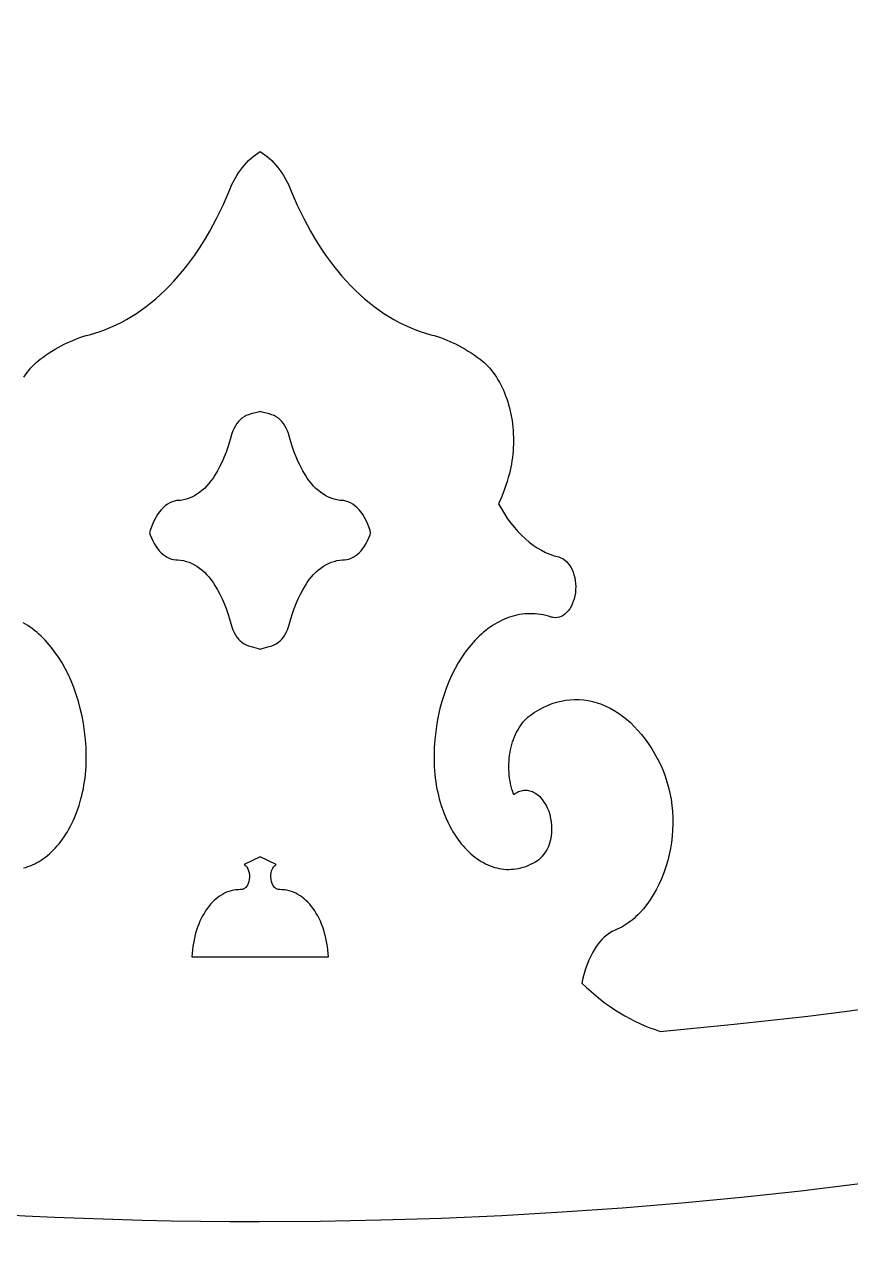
# Model space of a CAD drawing. Extents: x -570 to 570, y -570 to 570.
# Drawn here: x -21.7 to 54.8, y -440.2 to -326.1 of the extents above; entities that cross this region are included whole.
import ezdxf

# ---------------------------------------------------------------- set-up
doc = ezdxf.new("R2010")
doc.units = 0
doc.header["$MEASUREMENT"] = 0
doc.layers.add('BITMAP_LAYER', color=18, linetype='CONTINUOUS')

msp = doc.modelspace()

# ---------------------------------------------------------------- linework, layer by layer
at = {"layer": 'BITMAP_LAYER'}
for points in [[(-5.29e-14, 570, 0.4142135623730951), (-570, 0, 0.4142135623730951), (-5.29e-14, -570, 0.4142135623730951), (570, 0, 0.4142135623730951)], [(-437, -9.0381e-12, 0.4142135623731014), (4.4906e-12, -437, 0.4142135623730951), (437, 0, 0.4142135623730953), (0, 437, 0.4142135623731075)]]:
    msp.add_lwpolyline(points, format="xyb", close=True, dxfattribs=at)
for points in [[(-21.79743500229641, -358.7559002225383), (-21.65136997300568, -358.5368449302744), (-21.49966516252903, -358.3255217861058), (-21.34242485507305, -358.1222092182043), (-21.17975333484434, -357.9271856547417), (-21.01175488604946, -357.7407295238894), (-20.83853379289501, -357.5631192538192), (-20.66019433958757, -357.3946332727031), (-20.47684081033373, -357.2355500087124), (-20.28857748934006, -357.086147890019), (-20.01802404573865, -356.8858445585044), (-19.74523271456714, -356.6931888060652), (-19.47027588598661, -356.5082166458069), (-19.19322595015814, -356.3309640908351), (-18.91415529724283, -356.1614671542551), (-18.63313631740176, -355.9997618491727), (-18.35024140079602, -355.8458841886932), (-18.06554293758668, -355.6998701859224), (-17.77911331793485, -355.5617558539656), (-17.49102493200159, -355.4315772059283), (-17.201350169948, -355.3093702549163), (-16.91016142193516, -355.1951710140349), (-16.61753107812417, -355.0890154963898), (-16.3235315286761, -354.9909397150864), (-16.02823516375203, -354.9009796832302), (-15.73171437351306, -354.8191714139268), (-15.22856265099348, -354.6769677631922), (-14.72955632078201, -354.5147932225073), (-14.23491853717301, -354.3328774818355), (-13.7448724544608, -354.1314502311399), (-13.25964122693972, -353.910741160384), (-12.77944800890411, -353.6709799595311), (-12.3045159546483, -353.4123963185444), (-11.83506821846663, -353.1352199273873), (-11.37132795465342, -352.839680476023), (-10.91351831750302, -352.5260076544149), (-10.46186246130976, -352.1944311525262), (-10.01658354036798, -351.8451806603204), (-9.57790470897201, -351.4784858677606), (-9.146049121416185, -351.0945764648101), (-8.721239931994848, -350.6936821414322), (-8.303700295002322, -350.2760325875904), (-7.89365336473295, -349.8418574932477), (-7.491322295481062, -349.3913865483677), (-7.096930241540999, -348.9248494429135), (-6.710700357207093, -348.4424758668485), (-6.332855796773679, -347.9444955101359), (-5.963619714535092, -347.4311380627391), (-5.603215264785672, -346.9026332146215), (-5.251865601819747, -346.3592106557462), (-4.909793879931656, -345.8011000760763), (-4.577223253415733, -345.2285311655757), (-4.254376876566314, -344.6417336142073), (-3.941477903677732, -344.0409371119345), (-3.638749489044326, -343.4263713487205), (-3.346414786960429, -342.7982660145286), (-3.064696951720375, -342.1568507993224), (-2.7938191376185, -341.5023553930648), (-2.664583114114205, -341.1949733720673), (-2.527485946240405, -340.8968086053643), (-2.382754554224026, -340.608148018094), (-2.23061585829199, -340.3292785353945), (-2.07129677867122, -340.0604870824039), (-1.905024235588641, -339.8020605842607), (-1.732025149271178, -339.554285966103), (-1.55252643994575, -339.3174501530689), (-1.366755027839285, -339.0918400702966), (-1.174937833178707, -338.8777426429247), (-0.9773017761909365, -338.6754447960909), (-0.7740737771028986, -338.4852334549336), (-0.565480756141517, -338.307395544591), (-0.3517496335337151, -338.1422179902014), (-0.1331073295064168, -337.9899877169029), (0.0902192357134544, -337.8509916498338), (0.3135458009333256, -337.9899877169029), (0.5321881049606241, -338.1422179902014), (0.745919227568426, -338.307395544591), (0.954512248529808, -338.4852334549336), (1.157740247617845, -338.6754447960909), (1.355376304605616, -338.8777426429247), (1.547193499266196, -339.0918400702966), (1.732964911372661, -339.3174501530689), (1.912463620698087, -339.554285966103), (2.085462707015551, -339.8020605842607), (2.251735250098131, -340.0604870824039), (2.4110543297189, -340.3292785353945), (2.563193025650936, -340.608148018094), (2.707924417667316, -340.8968086053643), (2.845021585541116, -341.1949733720673), (2.974257609045411, -341.5023553930648), (3.245135423147285, -342.1568507993224), (3.526853258387339, -342.7982660145286), (3.819187960471238, -343.4263713487205), (4.121916375104644, -344.0409371119345), (4.434815347993226, -344.6417336142073), (4.757661724842646, -345.2285311655757), (5.090232351358568, -345.8011000760763), (5.432304073246661, -346.3592106557462), (5.783653736212585, -346.9026332146215), (6.144058185962007, -347.4311380627391), (6.513294268200594, -347.9444955101359), (6.891138828634008, -348.4424758668485), (7.277368712967912, -348.9248494429135), (7.671760766907977, -349.3913865483677), (8.074091836159862, -349.8418574932477), (8.484138766429236, -350.2760325875904), (8.901678403421762, -350.6936821414322), (9.326487592843103, -351.0945764648101), (9.758343180398926, -351.4784858677606), (10.1970220117949, -351.8451806603204), (10.64230093273668, -352.1944311525262), (11.09395678892994, -352.5260076544149), (11.55176642608033, -352.839680476023), (12.01550668989354, -353.1352199273873), (12.48495442607522, -353.4123963185444), (12.95988648033103, -353.6709799595311), (13.44007969836664, -353.910741160384), (13.92531092588772, -354.1314502311399), (14.41535700859992, -354.3328774818355), (14.90999479220893, -354.5147932225073), (15.40900112242039, -354.6769677631922), (15.91215284493998, -354.8191714139268), (16.20867363517895, -354.9009796832302), (16.50397000010301, -354.9909397150864), (16.79796954955109, -355.0890154963898), (17.09059989336208, -355.1951710140349), (17.38178864137491, -355.3093702549163), (17.6714634034285, -355.4315772059283), (17.95955178936176, -355.5617558539656), (18.2459814090136, -355.6998701859224), (18.53067987222293, -355.8458841886932), (18.81357478882868, -355.9997618491727), (19.09459376866975, -356.1614671542551), (19.37366442158505, -356.3309640908351), (19.65071435741352, -356.5082166458069), (19.92567118599405, -356.6931888060652), (20.19846251716557, -356.8858445585044), (20.46901596076698, -357.086147890019), (20.65727928176064, -357.2355500087124), (20.84063281101449, -357.3946332727031), (21.01897226432193, -357.5631192538192), (21.19219335747638, -357.7407295238894), (21.36019180627125, -357.9271856547417), (21.52286332649997, -358.1222092182043), (21.68010363395594, -358.3255217861058), (21.83180844443259, -358.5368449302744), (21.97787347372333, -358.7559002225383), (22.11819443762157, -358.9824092347259), (22.25266705192072, -359.2160935386654), (22.38118703241422, -359.4566747061853), (22.50365009489546, -359.7038743091137), (22.61995195515787, -359.957413919279), (22.72998832899487, -360.2170151085094), (22.83365493219986, -360.4823994486334), (22.93084748056626, -360.753288511479), (23.0214616898875, -361.0294038688749), (23.10539327595697, -361.310467092649), (23.1825379545681, -361.5961997546298), (23.25279144151432, -361.8863234266457), (23.31604945258902, -362.1805596805248), (23.37220770358563, -362.4786300880954), (23.42116191029756, -362.7802562211859), (23.46280778851824, -363.0851596516247), (23.49704105404105, -363.39306195124), (23.52375742265946, -363.7036846918601), (23.54285261016684, -364.0167494453132), (23.55422233235662, -364.3319777834276), (23.55776230502222, -364.6490912780318), (23.55336824395705, -364.9678115009542), (23.54093586495453, -365.2878600240226), (23.52136243343717, -365.5940341368438), (23.49423451751069, -365.8985722683671), (23.45960012809102, -366.2011609324269), (23.41750727609406, -366.5014866428575), (23.36800397243574, -366.799235913493), (23.31113822803197, -367.0940952581681), (23.24695805379867, -367.3857511907167), (23.17551146065175, -367.6738902249734), (23.07469447278426, -368.0427873887982), (22.96695501599942, -368.4069451409174), (22.85237021757042, -368.7661461794561), (22.73101720477049, -369.1201732025391), (22.6029731048728, -369.4688089082912), (22.46831504515056, -369.8118359948372), (22.32712015287698, -370.1490371603019), (22.17946555532525, -370.4801951028101), (22.44549186345832, -370.9639547337526), (22.72511216139897, -371.4267166065181), (23.01775422367549, -371.8679733482393), (23.32284582481616, -372.2872175860499), (23.63981473934928, -372.683941947083), (23.96808874180313, -373.0576390584717), (24.307095606706, -373.4078015473494), (24.65626310858616, -373.7339220408494), (25.01501902197191, -374.035493166105), (25.38279112139154, -374.3120075502494), (25.75900718137332, -374.5629578204158), (26.14309497644555, -374.7878366037376), (26.53448228113652, -374.9861365273479), (26.9325968699745, -375.1573502183802), (27.33686651748779, -375.3009703039673), (27.74671899820466, -375.416489411243), (27.93811926691698, -375.478825532833), (28.12062408532513, -375.5686102578273), (28.29342878895242, -375.6841127237592), (28.45572871332218, -375.8236020681614), (28.60671919395772, -375.9853474285669), (28.74559556638238, -376.1676179425084), (28.87155316611949, -376.368682747519), (28.98378732869236, -376.5868109811315), (29.08149338962432, -376.8202717808788), (29.16386668443869, -377.0673342842938), (29.23010254865881, -377.3262676289093), (29.27939631780799, -377.5953409522584), (29.31094332740957, -377.8728233918739), (29.32393891298685, -378.1569840852886), (29.31757841006318, -378.4460921700354), (29.29105715416188, -378.7384167836473), (29.24480546628597, -379.0251119357222), (29.18056942407799, -379.2977070458546), (29.09951799802053, -379.5550343665717), (29.0028201585962, -379.7959261504006), (28.89164487628756, -380.019214649869), (28.76716112157721, -380.2237321175039), (28.63053786494773, -380.4083108058327), (28.48294407688172, -380.5717829673828), (28.32554872786174, -380.7129808546814), (28.15952078837041, -380.8307367202557), (27.9860292288903, -380.923882816633), (27.806243019904, -380.9912513963409), (27.6213311318941, -381.0316747119065), (27.43246253534317, -381.043985015857), (27.24080620073382, -381.0270145607199), (27.14429793493304, -381.0071841274082), (27.04753109854863, -380.9795955990224), (26.79951507704232, -380.9042422053174), (26.55189791108025, -380.8396334286334), (26.3047813667052, -380.7856555521805), (26.05826720995989, -380.7421948591694), (25.81245720688707, -380.7091376328107), (25.56745312352951, -380.6863701563147), (25.32335672592994, -380.6737787128917), (25.08026978013112, -380.6712495857525), (24.83829405217579, -380.6786690581075), (24.59753130810669, -380.6959234131672), (24.35808331396658, -380.722898934142), (24.12005183579821, -380.7594819042423), (23.88353863964433, -380.8055586066786), (23.64864549154768, -380.8610153246617), (23.41547415755101, -380.9257383414015), (23.18412640369707, -380.9996139401089), (22.95470399602861, -381.0825284039943), (22.72730870058837, -381.1743680162681), (22.50204228341911, -381.2750190601408), (22.27900651056357, -381.3843678188229), (22.0583031480645, -381.5023005755248), (21.84003396196465, -381.6287036134572), (21.62430071830676, -381.7634632158303), (21.41120518313361, -381.9064656658546), (21.20084912248789, -382.0575972467407), (20.9933343024124, -382.2167442416991), (20.78876248894987, -382.3837929339401), (20.58723544814304, -382.5586296066743), (20.38885494603468, -382.7411405431123), (20.19372274866751, -382.9312120264643), (20.00194062208431, -383.1287303399409), (19.8136103323278, -383.3335817667527), (19.44771232746588, -383.7648290932234), (19.09684286242375, -384.2240442715598), (18.76181606554339, -384.7103175674462), (18.44344606516679, -385.2227392465662), (18.14254698963593, -385.7603995746036), (17.8599329672928, -386.3223888172422), (17.59641812647938, -386.9077972401658), (17.35281659553766, -387.5157151090581), (17.12994250280963, -388.1452326896032), (16.92860997663728, -388.7954402474845), (16.74963314536258, -389.4654280483862), (16.59382613732753, -390.1542863579917), (16.46200308087411, -390.861105441985), (16.35497810434431, -391.5849755660499), (16.27356533608011, -392.3249869958702), (16.21857890442351, -393.0802299971297), (16.20276763625185, -393.4449660136582), (16.19511345419239, -393.8064477168036), (16.19547641298366, -394.1645229226417), (16.20371656736421, -394.5190394472481), (16.21969397207259, -394.8698451066986), (16.24326868184733, -395.216787717069), (16.27430075142697, -395.5597150944351), (16.31265023555008, -395.8984750548726), (16.35817718895517, -396.2329154144572), (16.4107416663808, -396.5628839892648), (16.47020372256551, -396.8882285953712), (16.53642341224785, -397.2087970488519), (16.68857591105955, -397.8349967622398), (16.86607960072427, -398.4402656580348), (17.06781491915034, -399.0233862648429), (17.2926623042461, -399.5831411112702), (17.53950219391991, -400.1183127259226), (17.67081946481994, -400.3762993615228), (17.8072150260801, -400.6276836374066), (17.94854893243895, -400.8723133696496), (18.09468123863502, -401.1100363743278), (18.24547199940686, -401.340700467517), (18.40078126949301, -401.5641534652927), (18.56046910363201, -401.7802431837309), (18.72439555656241, -401.9888174389072), (18.89242068302276, -402.1897240468976), (19.06440453775159, -402.3828108237776), (19.24020717548744, -402.567925585623), (19.41968865096885, -402.7449161485098), (19.60270901893439, -402.9136303285135), (19.78912833412258, -403.0739159417099), (19.97880665127197, -403.2256208041748), (20.1716040251211, -403.3685927319838), (20.36738051040851, -403.5026795412131), (20.56599616187275, -403.6277290479381), (20.76731103425235, -403.7435890682346), (20.97118518228588, -403.8501074181786), (21.17747866071185, -403.9471319138455), (21.38605152426883, -404.0345103713113), (21.59676382769535, -404.1120906066517), (21.80947562572996, -404.1797204359424), (22.02404697311119, -404.2372476752593), (22.24033792457759, -404.2845201406779), (22.45820853486771, -404.3213856482743), (22.67751885872008, -404.3476920141241), (22.89812895087326, -404.3632870543031), (23.11989886606578, -404.3680185848869), (23.34268865903618, -404.3617344219516), (23.56635838452302, -404.3442823815726), (23.79076809726482, -404.3155102798258), (24.01577785200015, -404.275265932787), (24.24124770346753, -404.223397156532), (24.46703770640551, -404.1597517671363), (24.69300791555264, -404.0841775806761), (24.91901838564745, -403.9965224132268), (25.14492917142849, -403.8966340808644), (25.37060032763431, -403.7843603996645), (25.59589190900345, -403.6595491857029), (25.82066397027443, -403.5220482550553), (25.92815103239449, -403.4479128082599), (26.03153168373127, -403.3661381435273), (26.13073100439331, -403.2770533229806), (26.22567407448912, -403.1809874087435), (26.40249178341612, -402.9692285476923), (26.5613854513804, -402.7334940573623), (26.70175571925012, -402.4764164347419), (26.82300322789342, -402.2006281768197), (26.92452861817842, -401.9087617805837), (27.00573253097329, -401.6034497430226), (27.06601560714616, -401.2873245611248), (27.10477848756516, -400.9630187318786), (27.12142181309845, -400.6331647522728), (27.11534622461417, -400.3003951192955), (27.08595236298045, -399.9673423299352), (27.03264086906544, -399.6366388811802), (26.95481238373729, -399.3109172700192), (26.85186754786411, -398.9928099934404), (26.7219468585815, -398.6780109610634), (26.57493437118247, -398.3889126530269), (26.41235669810489, -398.1262369083641), (26.23574045178665, -397.8907055661078), (26.04661224466567, -397.6830404652919), (25.84649868917982, -397.5039634449491), (25.636926397767, -397.3541963441127), (25.52907029247481, -397.2905295882073), (25.4194219828651, -397.234461001816), (25.30817229549259, -397.1860808148179), (25.19551205691203, -397.1454792570922), (25.08163209367812, -397.1127465585182), (24.96672323234565, -397.0879729489745), (24.85097629946932, -397.0712486583408), (24.73458212160388, -397.062663916496), (24.61773152530406, -397.0623089533194), (24.5006153371246, -397.0702739986901), (24.38342438362024, -397.0866492824872), (24.26634949134571, -397.1115250345898), (24.14958148685575, -397.1449914848772), (24.0333111967051, -397.1871388632284), (23.91772944744849, -397.2380573995227), (23.80302706564066, -397.2978373236392), (23.68939487783635, -397.3665688654568), (23.57702371059029, -397.4443422548552), (23.4896079840364, -397.1943912084713), (23.41190483727596, -396.9408167554377), (23.3438118282887, -396.6841156372184), (23.28522651505433, -396.4247845952777), (23.23604645555255, -396.1633203710801), (23.19616920776309, -395.9002197060897), (23.16549232966567, -395.635979341771), (23.14391337924, -395.3710960195883), (23.1313299144658, -395.1060664810059), (23.12763949332277, -394.8413874674882), (23.13273967379065, -394.5775557204994), (23.14652801384913, -394.3150679815038), (23.16890207147794, -394.0544209919658), (23.19975940465679, -393.7961114933497), (23.2389975713654, -393.5406362271199), (23.28651412958349, -393.2884919347406), (23.34220663729075, -393.0401753576762), (23.40597265246693, -392.796183237391), (23.47770973309173, -392.5570123153494), (23.55731543714486, -392.3231593330156), (23.64468732260604, -392.0951210318539), (23.73972294745499, -391.8733941533287), (23.84231986967142, -391.6584754389043), (23.95237564723505, -391.4508616300452), (24.06978783812559, -391.2510494682155), (24.19445400032276, -391.0595356948795), (24.32627169180629, -390.8768170515017), (24.46513847055586, -390.7033902795462), (24.61095189455121, -390.5397521204776), (24.76360952177205, -390.3863993157599), (24.92300891019811, -390.2438286068579), (25.08904761780907, -390.1125367352353), (25.48906199567209, -389.8328202392729), (25.89367256820707, -389.5827210046787), (26.30228013816188, -389.3620109881021), (26.71428550828439, -389.170462146192), (27.12908948132246, -389.0078464355976), (27.54609286002398, -388.8739358129679), (27.96469644713678, -388.7685022349522), (28.38430104540877, -388.6913176581993), (28.80430745758778, -388.6421540393585), (29.2241164864217, -388.6207833350788), (29.64312893465839, -388.6269775020095), (30.06074560504572, -388.6605084967993), (30.47636730033156, -388.7211482760977), (30.88939482326377, -388.8086687965533), (31.29922897659023, -388.9228420148159), (31.70527056305879, -389.063439887534), (32.10692038541733, -389.2302343713569), (32.50357924641372, -389.4229974229338), (32.89464794879582, -389.6415009989137), (33.2795272953115, -389.8855170559455), (33.65761808870864, -390.1548175506787), (34.02832113173508, -390.4491744397621), (34.39103722713871, -390.7683596798449), (34.74516717766739, -391.1121452275762), (35.09011178606899, -391.4803030396048), (35.42527185509137, -391.8726050725803), (35.75004818748241, -392.2888232831516), (36.06384158598998, -392.7287296279677), (36.36605285336192, -393.1920960636777), (36.65608279234614, -393.6786945469308), (36.93333220569048, -394.188297034376), (37.1972018961428, -394.7206754826623), (37.41359287289458, -395.2111158252023), (37.60722724784122, -395.7176869153495), (37.77797562174476, -396.2386581423044), (37.9257085953672, -396.7722988952669), (38.05029676947055, -397.3168785634373), (38.15161074481682, -397.8706665360158), (38.22952112216802, -398.4319322022025), (38.28389850228619, -398.9989449511975), (38.31461348593329, -399.5699741722012), (38.32153667387139, -400.1432892544134), (38.30453866686246, -400.7171595870345), (38.26349006566853, -401.2898545592649), (38.19826147105162, -401.8596435603043), (38.10872348377373, -402.4247959793531), (37.99474670459687, -402.9835812056116), (37.85620173428308, -403.5342686282797), (37.68090751312946, -404.1205878394764), (37.48472253702398, -404.6874195389188), (37.26841237525036, -405.2337486643461), (37.03274259709229, -405.7585601534981), (36.77847877183353, -406.2608389441143), (36.50638646875776, -406.7395699739344), (36.21723125714872, -407.1937381806978), (35.91177870629012, -407.6223285021444), (35.59079438546568, -408.0243258760137), (35.25504386395913, -408.398715240045), (35.08187051835122, -408.5752397114154), (34.90529271105416, -408.7444815319785), (34.72540613822844, -408.906313818952), (34.54230649603451, -409.0606096895532), (34.35608948063283, -409.2072422609999), (34.16685078818388, -409.3460846505092), (33.97468611484811, -409.4770099752986), (33.779691156786, -409.5998913525857), (33.581961610158, -409.7146018995877), (33.38159317112459, -409.8210147335224), (33.17868153584622, -409.9190029716071), (32.97332240048336, -410.0084397310591), (32.71217795279806, -410.1306914602695), (32.45808649374917, -410.2790398119611), (32.2118647452419, -410.4527470533102), (31.97432942918154, -410.6510754514932), (31.74629726747337, -410.8732872736862), (31.52858498202263, -411.1186447870655), (31.3220092947346, -411.3864102588072), (31.12738692751453, -411.6758459560879), (30.91884260196566, -412.028373628915), (30.72502795963964, -412.3979131099958), (30.54635109534927, -412.7833932307407), (30.38322010390739, -413.183742822559), (30.2360430801268, -413.5978907168611), (30.10522811882031, -414.0247657450571), (29.99118331480073, -414.4632967385568), (29.89431676288088, -414.9124125287701), (30.31633943428149, -415.311382570194), (30.74350420270901, -415.6946294183003), (31.1756154140908, -416.0620968543888), (31.61247741435419, -416.4137286597593), (32.05389454942653, -416.7494686157123), (32.49967116523518, -417.0692605035479), (32.94961160770747, -417.3730481045656), (33.40352022277077, -417.6607752000657), (33.86120135635238, -417.9323855713487), (34.3224593543797, -418.1878229997141), (34.78709856278005, -418.427031266462), (35.25492332748078, -418.6499541528926), (35.72573799440924, -418.8565354403058), (36.19934690949278, -419.0467189100019), (36.67555441865873, -419.2204483432807), (37.15416486783447, -419.3776675214423), (40.58233803813247, -419.0631925572916), (44.00300244369527, -418.7212513695611), (47.41600169921096, -418.3519733831103), (50.82117941936768, -417.9554880227989), (54.21837921885354, -417.5319247134864), (57.60744471235664, -417.0814128800325)], [(-21.84360850168424, -404.2372476752593), (-21.62903715430301, -404.1797204359424), (-21.41632535626841, -404.1120906066517), (-21.20561305284188, -404.0345103713113), (-20.99704018928491, -403.9471319138455), (-20.79074671085893, -403.8501074181786), (-20.58687256282541, -403.7435890682346), (-20.3855576904458, -403.6277290479381), (-20.18694203898156, -403.5026795412131), (-19.99116555369415, -403.3685927319838), (-19.79836817984502, -403.2256208041748), (-19.60868986269563, -403.0739159417099), (-19.42227054750744, -402.9136303285135), (-19.23925017954191, -402.7449161485098), (-19.05976870406049, -402.567925585623), (-18.88396606632464, -402.3828108237776), (-18.71198221159581, -402.1897240468976), (-18.54395708513547, -401.9888174389072), (-18.38003063220507, -401.7802431837309), (-18.22034279806605, -401.5641534652927), (-18.06503352797991, -401.340700467517), (-17.91424276720807, -401.1100363743278), (-17.768110461012, -400.8723133696496), (-17.62677655465315, -400.6276836374066), (-17.49038099339299, -400.3762993615228), (-17.35906372249297, -400.1183127259226), (-17.23296468721453, -399.8538759145304), (-17.11222383281915, -399.5831411112702), (-16.88737644772339, -399.0233862648429), (-16.68564112929732, -398.4402656580348), (-16.50813743963261, -397.8349967622398), (-16.4288223187394, -397.5244371657828), (-16.3559849408209, -397.2087970488519), (-16.28976525113857, -396.8882285953712), (-16.23030319495384, -396.5628839892648), (-16.17773871752823, -396.2329154144572), (-16.13221176412313, -395.8984750548726), (-16.09386228000004, -395.5597150944351), (-16.06283021042039, -395.216787717069), (-16.03925550064564, -394.8698451066986), (-16.02327809593727, -394.5190394472481), (-16.01503794155672, -394.1645229226417), (-16.01467498276545, -393.8064477168036), (-16.02232916482491, -393.4449660136582), (-16.03814043299656, -393.0802299971297), (-16.09312686465317, -392.3249869958702), (-16.17453963291737, -391.5849755660499), (-16.28156460944717, -390.861105441985), (-16.4133876659006, -390.1542863579917), (-16.56919467393565, -389.4654280483862), (-16.74817150521034, -388.7954402474845), (-16.9495040313827, -388.1452326896032), (-17.17237812411073, -387.5157151090581), (-17.41597965505245, -386.9077972401658), (-17.67949449586586, -386.3223888172422), (-17.96210851820899, -385.7603995746036), (-18.26300759373985, -385.2227392465662), (-18.58137759411645, -384.7103175674462), (-18.91640439099682, -384.2240442715598), (-19.26727385603895, -383.7648290932234), (-19.63317186090087, -383.3335817667527), (-19.82150215065737, -383.1287303399409), (-20.01328427724058, -382.9312120264643), (-20.20841647460774, -382.7411405431123), (-20.40679697671611, -382.5586296066743), (-20.60832401752294, -382.3837929339401), (-20.81289583098547, -382.2167442416991), (-21.02041065106096, -382.0575972467407), (-21.23076671170666, -381.9064656658546), (-21.44386224687983, -381.7634632158303), (-21.65959549053772, -381.6287036134572), (-21.87786467663757, -381.5023005755248)]]:
    msp.add_lwpolyline(points, dxfattribs=at)
for points in [[(0.0902192357134657, -383.9610678716545), (0.2808493779466569, -383.8948605149818), (0.9305068301845956, -383.7205885587259), (1.181094715066299, -383.6481754303483), (1.384272098233194, -383.5639011708212), (1.583621021677015, -383.4550367183766), (1.774724703804521, -383.3240735104776), (1.94183324885546, -383.1824716820203), (2.097138766324432, -383.0210880031345), (2.243456856253129, -382.8373668891504), (2.379670970899011, -382.6321139481759), (2.504556696717262, -382.4063291188301), (2.616848299358434, -382.1611768649419), (2.715285818111409, -381.8979344448535), (2.814253200622897, -381.5654871088956), (2.935267618637294, -381.1325945138719), (3.085551992026129, -380.6569505573576), (3.250113611000888, -380.1920090048716), (3.428716572334939, -379.7384527478302), (3.621127273022637, -379.2969725969848), (3.827113174564022, -378.8682693775949), (4.046441229452556, -378.4530558219307), (4.280471633239904, -378.0493053321031), (4.45719280296749, -377.7734414368337), (4.645083003334686, -377.5100919749462), (4.841929310445226, -377.2624664866843), (5.047261684593162, -377.0310375530984), (5.260604218631808, -376.816272252272), (5.481474088045802, -376.6186342291475), (5.709379862570517, -376.4385853551587), (5.943819243831871, -376.276586736556), (6.184276335640338, -376.1330988419028), (6.430218598815823, -376.008580542165), (6.681093686543306, -375.90348689628), (6.936326401994897, -375.8182655708933), (7.195316057613716, -375.7533518615475), (7.457434542909537, -375.7091623823829), (7.722025417078636, -375.6860876114856), (7.896779779721052, -375.6850353294616), (8.10468407149762, -375.658902093612), (8.310149606104504, -375.6090639407435), (8.51137378327053, -375.5363071981724), (8.708065222805724, -375.4410788376271), (8.899766482323153, -375.3237642425251), (9.085871277413135, -375.1847419221607), (9.26565020468964, -375.0244229804119), (9.438280121677048, -374.8432747341104), (9.602873258578123, -374.6418298724651), (9.758503254667565, -374.4206836516394), (9.904226342939188, -374.1804820276806), (10.03909671969068, -373.9219036156312), (10.16217571738722, -373.645638159433), (10.27253480421568, -373.3523639636676), (10.32702028545762, -373.1779315454568), (10.26814612385816, -372.9529421599465), (10.16288289200766, -372.6258316189005), (10.04302889508544, -372.3153826957935), (9.909533799863311, -372.0224777495837), (9.763363462117052, -371.7480119254233), (9.605498074063982, -371.4928689625854), (9.43692410732806, -371.2578974677513), (9.258619885255047, -371.0438899408026), (9.071534936220967, -370.8515671243121), (8.876563775967726, -370.6815705693645), (8.674515521369052, -370.5344665243874), (8.466081773578802, -370.4107641208021), (8.251806438264614, -370.3109500455902), (8.03206232687797, -370.2355401753904), (7.852506366925856, -370.1953281798706), (7.722025417125198, -370.1945424898557), (7.457434542953802, -370.1714677189648), (7.195316057615441, -370.1272782397926), (6.936326401993166, -370.0623645304446), (6.681093686515137, -369.9771432050509), (6.430218598802598, -369.8720495591684), (6.184276335636313, -369.747531259434), (5.943819243844517, -369.6040433647909), (5.709379862581437, -369.4420447461908), (5.481474088049823, -369.2619958721962), (5.260604218621459, -369.0643578490607), (5.047261684606956, -368.8495925482544), (4.841929310464193, -368.6181636146784), (4.645083003328936, -368.3705381263858), (4.457192802963463, -368.1071886645022), (4.280471633218631, -367.8313247692031), (4.046441229462903, -367.4275742794294), (3.827113174572355, -367.01236072376), (3.621127273018321, -366.5836575043446), (3.428716572332491, -366.1421773535051), (3.250113610994131, -365.688621096451), (3.085551992023825, -365.2236795439741), (2.935267618637002, -364.7480355874668), (2.814253200623, -364.3151429924446), (2.715285818111431, -363.9826956564864), (2.616848299358473, -363.719453236398), (2.504556696717286, -363.4743009825098), (2.379670970898998, -363.2485161531642), (2.243456856253114, -363.0432632121895), (2.097138766324436, -362.8595420982053), (1.941833248855441, -362.6981584193198), (1.774724703804519, -362.5565565908625), (1.583621021676997, -362.4255933829634), (1.384272098233178, -362.3167289305187), (1.18109471506613, -362.2324546709917), (0.9305068301845691, -362.1600415426139), (0.2808493779466515, -361.9857695863583), (0.0902192357134603, -361.9195622296855), (-0.1004109065197309, -361.9857695863583), (-0.7500683587576485, -362.1600415426139), (-1.000656243639209, -362.2324546709917), (-1.203833626806258, -362.3167289305187), (-1.403182550250076, -362.4255933829634), (-1.594286232377598, -362.5565565908625), (-1.76139477742852, -362.6981584193198), (-1.916700294897516, -362.8595420982053), (-2.063018384826194, -363.0432632121895), (-2.199232499472078, -363.2485161531642), (-2.324118225290365, -363.4743009825098), (-2.436409827931551, -363.719453236398), (-2.53484734668451, -363.9826956564864), (-2.633814729196079, -364.3151429924446), (-2.754829147210081, -364.7480355874668), (-2.905113520596901, -365.2236795439741), (-3.069675139567209, -365.688621096451), (-3.248278100905568, -366.1421773535051), (-3.440688801591398, -366.5836575043446), (-3.646674703145432, -367.01236072376), (-3.866002758035978, -367.4275742794294), (-4.100033161791706, -367.8313247692031), (-4.276754331536538, -368.1071886645022), (-4.464644531902012, -368.3705381263858), (-4.661490839037268, -368.6181636146784), (-4.866823213180031, -368.8495925482544), (-5.080165747194534, -369.0643578490607), (-5.301035616622898, -369.2619958721962), (-5.528941391154511, -369.4420447461908), (-5.763380772417592, -369.6040433647909), (-6.003837864209388, -369.747531259434), (-6.249780127375673, -369.8720495591684), (-6.500655215088213, -369.9771432050509), (-6.755887930566241, -370.0623645304446), (-7.014877586188517, -370.1272782397926), (-7.276996071526878, -370.1714677189648), (-7.541586945698273, -370.1945424898557), (-7.672067895498931, -370.1953281798706), (-7.851623855451042, -370.2355401753904), (-8.071367966837688, -370.3109500455902), (-8.285643302151874, -370.4107641208021), (-8.494077049942122, -370.5344665243874), (-8.696125304540798, -370.6815705693645), (-8.891096464794037, -370.8515671243121), (-9.078181413828117, -371.0438899408026), (-9.25648563590113, -371.2578974677513), (-9.425059602637054, -371.4928689625854), (-9.582924990690126, -371.7480119254233), (-9.729095328436381, -372.0224777495837), (-9.862590423658512, -372.3153826957935), (-9.982444420580727, -372.6258316189005), (-10.08770765243123, -372.9529421599465), (-10.14658181403069, -373.1779315454568), (-10.09209633278875, -373.3523639636676), (-9.981737245960288, -373.645638159433), (-9.85865824826375, -373.9219036156312), (-9.72378787151226, -374.1804820276806), (-9.578064783240633, -374.4206836516394), (-9.422434787151195, -374.6418298724651), (-9.25784165025012, -374.8432747341104), (-9.085211733262714, -375.0244229804119), (-8.905432805986205, -375.1847419221607), (-8.719328010896225, -375.3237642425251), (-8.527626751378797, -375.4410788376271), (-8.330935311843602, -375.5363071981724), (-8.129711134677576, -375.6090639407435), (-7.924245600070693, -375.658902093612), (-7.716341308294124, -375.6850353294616), (-7.541586945651706, -375.6860876114856), (-7.276996071482612, -375.7091623823829), (-7.014877586186786, -375.7533518615475), (-6.755887930567968, -375.8182655708933), (-6.500655215116378, -375.90348689628), (-6.249780127388894, -376.008580542165), (-6.00383786421341, -376.1330988419028), (-5.763380772404942, -376.276586736556), (-5.52894139114359, -376.4385853551587), (-5.301035616618873, -376.6186342291475), (-5.08016574720488, -376.816272252272), (-4.866823213166233, -377.0310375530984), (-4.661490839018298, -377.2624664866843), (-4.464644531907758, -377.5100919749462), (-4.276754331540561, -377.7734414368337), (-4.100033161812977, -378.0493053321031), (-3.86600275802563, -378.4530558219307), (-3.646674703137093, -378.8682693775949), (-3.440688801595708, -379.2969725969848), (-3.248278100908008, -379.7384527478302), (-3.069675139573957, -380.1920090048716), (-2.9051135205992, -380.6569505573576), (-2.754829147210364, -381.1325945138719), (-2.633814729195968, -381.5654871088956), (-2.534847346684478, -381.8979344448535), (-2.436409827931504, -382.1611768649419), (-2.324118225290332, -382.4063291188301), (-2.199232499472079, -382.6321139481759), (-2.063018384826198, -382.8373668891504), (-1.9167002948975, -383.0210880031345), (-1.76139477742853, -383.1824716820203), (-1.594286232377589, -383.3240735104776), (-1.403182550250084, -383.4550367183766), (-1.203833626806262, -383.5639011708212), (-1.000656243639368, -383.6481754303483), (-0.7500683587576648, -383.7205885587259), (-0.1004109065197255, -383.8948605149818)], [(0.0902192357134727, -412.4834421312132), (6.411297306892605, -412.4834421312132), (6.392179625713001, -412.1519842661752), (6.362553461734702, -411.8256372655055), (6.322685618010357, -411.5047709015601), (6.272842897592608, -411.189754946695), (6.213292103534105, -410.8809591732661), (6.144300038887493, -410.5787533536299), (6.066133506705419, -410.2835072601421), (5.979059310040527, -409.9955906651591), (5.883344251945465, -409.7153733410365), (5.779255135472879, -409.4432250601307), (5.667058763675415, -409.1795155947981), (5.54702193960572, -408.924614717394), (5.419411466316439, -408.6788922002751), (5.284494146860219, -408.442717815797), (5.142536784289708, -408.2164613363162), (4.993806181657548, -408.0004925341885), (4.838569142016388, -407.79518118177), (4.677092468418876, -407.6008970514168), (4.509642963917655, -407.4180099154851), (4.336487431565372, -407.2468895463306), (4.157892674414673, -407.0879057163098), (3.974125495518205, -406.9414281977786), (3.785452697928616, -406.807826763093), (3.592141084698548, -406.6874711846093), (3.394457458880653, -406.5807312346831), (3.192668623527571, -406.487976685671), (2.987041381691952, -406.4095773099286), (2.777842536426443, -406.3459028798124), (2.565338890783686, -406.2973231676783), (2.349797247816332, -406.2642079458822), (2.131484410577024, -406.2469269867802), (1.91066718211841, -406.2458500627286), (1.829421983544131, -406.2431770781926), (1.751887396455683, -406.2301927967651), (1.678147750137688, -406.2074746702497), (1.60828737387477, -406.1756001504496), (1.542390596951551, -406.1351466891683), (1.480541748652654, -406.0866917382093), (1.422825158262701, -406.0308127493761), (1.369325155066317, -405.968087174472), (1.275312227392739, -405.8244060736647), (1.199177599908904, -405.6602680502153), (1.141595906891792, -405.4802927185508), (1.103241782618386, -405.2890996930992), (1.084789861365667, -405.0913085882872), (1.086914777410616, -404.8915390185428), (1.110291165030215, -404.6944105982933), (1.155593658501446, -404.5045429419659), (1.22349689210129, -404.3265556639883), (1.266134609661, -404.2434607963891), (1.314675500106731, -404.1650683787876), (1.369203892723107, -404.0919558629873), (1.42980411679475, -404.0247007007916), (1.496560501606283, -403.9638803440039), (1.569557376442326, -403.9100722444277), (0.0902192357134704, -403.1946042583271), (-1.389118905015386, -403.9100722444277), (-1.31612203017934, -403.9638803440039), (-1.249365645367809, -404.0247007007916), (-1.188765421296166, -404.0919558629873), (-1.13423702867979, -404.1650683787876), (-1.04305842067435, -404.3265556639883), (-0.975155187074505, -404.5045429419659), (-0.9298526936032732, -404.6944105982933), (-0.9064763059836737, -404.8915390185428), (-0.9043513899387248, -405.0913085882872), (-0.9228033111914442, -405.2890996930992), (-0.9611574354648507, -405.4802927185508), (-1.018739128481962, -405.6602680502153), (-1.094873755965797, -405.8244060736647), (-1.188886683639374, -405.968087174472), (-1.24238668683576, -406.0308127493761), (-1.300103277225711, -406.0866917382093), (-1.361952125524608, -406.1351466891683), (-1.427848902447828, -406.1756001504496), (-1.497709278710745, -406.2074746702497), (-1.571448925028741, -406.2301927967651), (-1.648983512117188, -406.2431770781926), (-1.730228710691469, -406.2458500627286), (-1.951045939150083, -406.2469269867802), (-2.16935877638939, -406.2642079458822), (-2.384900419356745, -406.2973231676783), (-2.5974040649995, -406.3459028798124), (-2.80660291026501, -406.4095773099286), (-3.012230152100629, -406.487976685671), (-3.214018987453709, -406.5807312346831), (-3.411702613271607, -406.6874711846093), (-3.605014226501674, -406.807826763093), (-3.793687024091263, -406.9414281977786), (-3.977454202987731, -407.0879057163098), (-4.156048960138428, -407.2468895463306), (-4.329204492490712, -407.4180099154851), (-4.496653996991933, -407.6008970514168), (-4.658130670589446, -407.79518118177), (-4.813367710230606, -408.0004925341885), (-4.962098312862764, -408.2164613363162), (-5.104055675433277, -408.442717815797), (-5.238972994889497, -408.6788922002751), (-5.366583468178777, -408.924614717394), (-5.486620292248472, -409.1795155947981), (-5.598816664045938, -409.4432250601307), (-5.702905780518523, -409.7153733410365), (-5.798620838613585, -409.9955906651591), (-5.885695035278478, -410.2835072601421), (-5.963861567460551, -410.5787533536299), (-6.032853632107162, -410.8809591732661), (-6.092404426165666, -411.189754946695), (-6.142247146583411, -411.5047709015601), (-6.182114990307758, -411.8256372655055), (-6.211741154286057, -412.1519842661752), (-6.230858835465661, -412.4834421312132)]]:
    msp.add_lwpolyline(points, close=True, dxfattribs=at)

doc.saveas('drawing.dxf')
